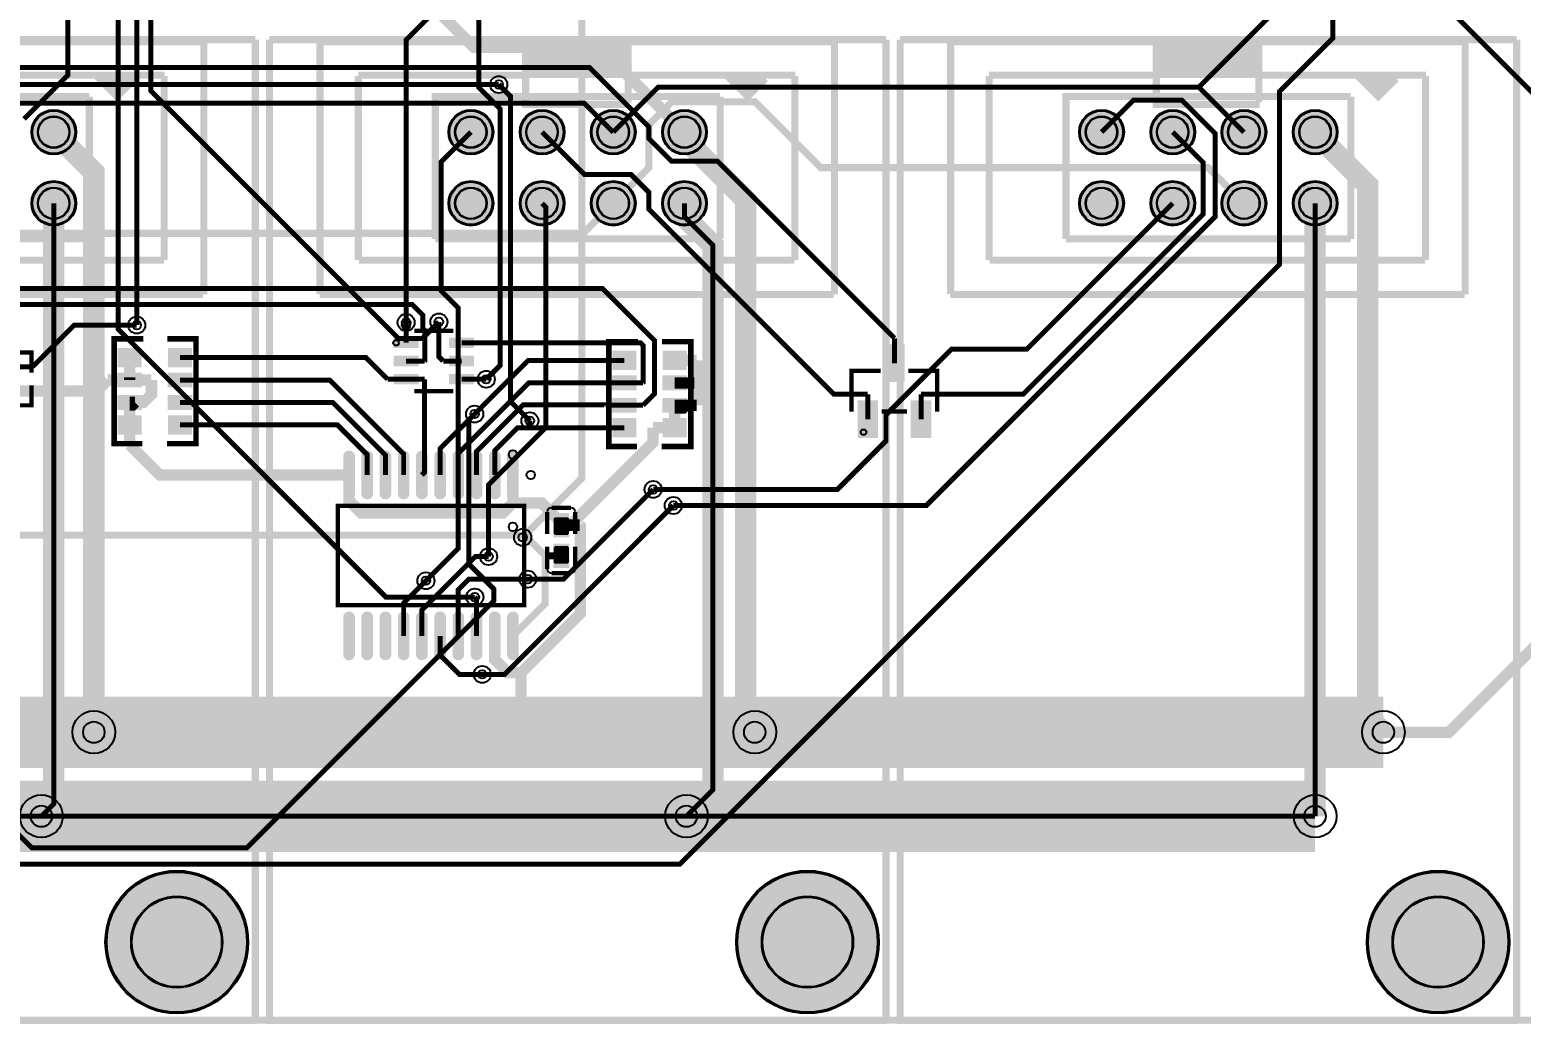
# Model space of a CAD drawing. Header units: millimetres. Extents: x 0 to 210, y -1 to 136.
# Drawn here: x 81.5 to 134.7, y -0.5 to 35 of the extents above; entities that cross this region are included whole.
import ezdxf

# ---------------------------------------------------------------- set-up
doc = ezdxf.new("R2010")
doc.units = ezdxf.units.MM
for name, color, linetype, true_color in [('BoardOutLine', 7, 'Continuous', 0xff00ff), ('BottomLayer', 7, 'Continuous', 0x0000ff), ('BottomSolderMaskLayer', 7, 'Continuous', 0xaa00ff), ('Document', 7, 'Continuous', 0xffffff), ('Hole', 7, 'Continuous', 0x222222), ('Multi-Layer', 7, 'Continuous', 0xc0c0c0), ('TopLayer', 7, 'Continuous', 0xff0000), ('TopPasteMaskLayer', 7, 'Continuous', 0x808080), ('TopSilkLayer', 7, 'Continuous', 0xffcc00), ('TopSolderMaskLayer', 7, 'Continuous', 0x800080)]:
    doc.layers.add(name, color=color, linetype=linetype, true_color=true_color)

msp = doc.modelspace()

# ---------------------------------------------------------------- hatches: boundary and pattern name
at = {"layer": 'BottomSolderMaskLayer'}
for points in [[(81.534, 31.307, 1), (83.109, 31.307, 1)], [(96.418, 31.307, 1), (97.993, 31.307, 1)], [(98.958, 31.307, 1), (100.533, 31.307, 1)], [(101.498, 31.307, 1), (103.073, 31.307, 1)], [(104.038, 31.307, 1), (105.613, 31.307, 1)], [(118.923, 31.307, 1), (120.497, 31.307, 1)], [(121.463, 31.307, 1), (123.037, 31.307, 1)], [(124.003, 31.307, 1), (125.577, 31.307, 1)], [(126.543, 31.307, 1), (128.117, 31.307, 1)], [(81.534, 28.767, 1), (83.109, 28.767, 1)], [(96.418, 28.767, 1), (97.993, 28.767, 1)], [(98.958, 28.767, 1), (100.533, 28.767, 1)], [(101.498, 28.767, 1), (103.073, 28.767, 1)], [(104.038, 28.767, 1), (105.613, 28.767, 1)], [(118.923, 28.767, 1), (120.497, 28.767, 1)], [(121.463, 28.767, 1), (123.037, 28.767, 1)], [(124.003, 28.767, 1), (125.577, 28.767, 1)], [(126.543, 28.767, 1), (128.117, 28.767, 1)], [(84.163, 2.407, 1), (89.264, 2.407, 1)], [(106.667, 2.407, 1), (111.769, 2.407, 1)], [(129.171, 2.407, 1), (134.273, 2.407, 1)]]:
    msp.add_hatch(color=256, dxfattribs=at).paths.add_polyline_path(points)
at = {"layer": 'Document'}
for points in [[(102.816, 33.237), (102.816, 34.437), (99.216, 34.437), (99.216, 33.237)], [(125.32, 33.237), (125.32, 34.437), (121.72, 34.437), (121.72, 33.237)], [(85.318, 33.339), (83.972, 33.339), (84.633, 32.679)], [(107.823, 33.339), (106.477, 33.339), (107.137, 32.679)], [(130.327, 33.339), (128.981, 33.339), (129.641, 32.679)]]:
    msp.add_hatch(color=256, dxfattribs=at).paths.add_polyline_path(points)
at = {"layer": 'Multi-Layer'}
for points in [[(81.559, 31.307, 1), (83.083, 31.307, 1)], [(96.444, 31.307, 1), (97.968, 31.307, 1)], [(98.984, 31.307, 1), (100.508, 31.307, 1)], [(101.524, 31.307, 1), (103.048, 31.307, 1)], [(104.064, 31.307, 1), (105.588, 31.307, 1)], [(118.948, 31.307, 1), (120.472, 31.307, 1)], [(121.488, 31.307, 1), (123.012, 31.307, 1)], [(124.028, 31.307, 1), (125.552, 31.307, 1)], [(126.568, 31.307, 1), (128.092, 31.307, 1)], [(81.559, 28.767, 1), (83.083, 28.767, 1)], [(96.444, 28.767, 1), (97.968, 28.767, 1)], [(98.984, 28.767, 1), (100.508, 28.767, 1)], [(101.524, 28.767, 1), (103.048, 28.767, 1)], [(104.064, 28.767, 1), (105.588, 28.767, 1)], [(118.948, 28.767, 1), (120.472, 28.767, 1)], [(121.488, 28.767, 1), (123.012, 28.767, 1)], [(124.028, 28.767, 1), (125.552, 28.767, 1)], [(126.568, 28.767, 1), (128.092, 28.767, 1)]]:
    msp.add_hatch(color=256, dxfattribs=at).paths.add_polyline_path(points)
at = {"layer": 'TopLayer'}
for points in [[(95.285, 23.964), (95.285, 23.614), (94.505, 23.614), (94.505, 23.964)], [(97.265, 23.964), (97.265, 23.614), (96.485, 23.614), (96.485, 23.964)], [(85.428, 23.586), (85.428, 22.936), (84.628, 22.936), (84.628, 23.586)], [(87.228, 23.586), (87.228, 22.936), (86.428, 22.936), (86.428, 23.586)], [(103.081, 23.485), (103.081, 22.835), (102.281, 22.835), (102.281, 23.485)], [(104.881, 23.485), (104.881, 22.835), (104.081, 22.835), (104.081, 23.485)], [(112.669, 23.686), (112.669, 22.436), (111.969, 22.436), (111.969, 23.686)], [(95.285, 23.314), (95.285, 22.964), (94.505, 22.964), (94.505, 23.314)], [(97.265, 23.314), (97.265, 22.964), (96.485, 22.964), (96.485, 23.314)], [(85.428, 22.712), (85.428, 22.212), (84.628, 22.212), (84.628, 22.712)], [(87.228, 22.712), (87.228, 22.212), (86.428, 22.212), (86.428, 22.712)], [(95.285, 22.664), (95.285, 22.314), (94.505, 22.314), (94.505, 22.664)], [(97.265, 22.664), (97.265, 22.314), (96.485, 22.314), (96.485, 22.664)], [(103.081, 22.61), (103.081, 22.11), (102.281, 22.11), (102.281, 22.61)], [(104.881, 22.61), (104.881, 22.11), (104.081, 22.11), (104.081, 22.61)], [(85.428, 21.912), (85.428, 21.412), (84.628, 21.412), (84.628, 21.912)], [(87.228, 21.912), (87.228, 21.412), (86.428, 21.412), (86.428, 21.912)], [(103.081, 21.81), (103.081, 21.31), (102.281, 21.31), (102.281, 21.81)], [(104.881, 21.81), (104.881, 21.31), (104.081, 21.31), (104.081, 21.81)], [(111.719, 21.686), (111.719, 20.436), (111.019, 20.436), (111.019, 21.686)], [(113.619, 21.686), (113.619, 20.436), (112.919, 20.436), (112.919, 21.686)], [(85.428, 21.187), (85.428, 20.537), (84.628, 20.537), (84.628, 21.187)], [(87.228, 21.187), (87.228, 20.537), (86.428, 20.537), (86.428, 21.187)], [(103.081, 21.085), (103.081, 20.435), (102.281, 20.435), (102.281, 21.085)], [(104.881, 21.085), (104.881, 20.435), (104.081, 20.435), (104.081, 21.085)], [(93.04, 18.386, -0.785398), (92.676, 18.386), (92.676, 19.764, -0.785398), (93.04, 19.764)], [(93.69, 18.386, -0.785398), (93.326, 18.386), (93.326, 19.764, -0.785398), (93.69, 19.764)], [(94.34, 18.386, -0.785398), (93.976, 18.386), (93.976, 19.764, -0.785398), (94.34, 19.764)], [(94.99, 18.386, -0.785398), (94.626, 18.386), (94.626, 19.764, -0.785398), (94.99, 19.764)], [(95.64, 18.386, -0.785398), (95.276, 18.386), (95.276, 19.764, -0.785398), (95.64, 19.764)], [(96.29, 18.386, -0.785398), (95.926, 18.386), (95.926, 19.764, -0.785398), (96.29, 19.764)], [(96.94, 18.386, -0.785398), (96.576, 18.386), (96.576, 19.764, -0.785398), (96.94, 19.764)], [(97.59, 18.386, -0.785398), (97.226, 18.386), (97.226, 19.764, -0.785398), (97.59, 19.764)], [(98.24, 18.386, -0.785398), (97.876, 18.386), (97.876, 19.764, -0.785398), (98.24, 19.764)], [(98.89, 18.386, -0.785398), (98.526, 18.386), (98.526, 19.764, -0.785398), (98.89, 19.764)], [(100.701, 16.888), (100.161, 16.888), (100.161, 17.678), (100.701, 17.678)], [(100.701, 16.588), (100.161, 16.588), (100.161, 15.797), (100.701, 15.797)], [(93.04, 12.644, -0.785398), (92.676, 12.644), (92.676, 14.022, -0.785398), (93.04, 14.022)], [(93.69, 12.644, -0.785398), (93.326, 12.644), (93.326, 14.022, -0.785398), (93.69, 14.022)], [(94.34, 12.644, -0.785398), (93.976, 12.644), (93.976, 14.022, -0.785398), (94.34, 14.022)], [(94.99, 12.644, -0.785398), (94.626, 12.644), (94.626, 14.022, -0.785398), (94.99, 14.022)], [(95.64, 12.644, -0.785398), (95.276, 12.644), (95.276, 14.022, -0.785398), (95.64, 14.022)], [(96.29, 12.644, -0.785398), (95.926, 12.644), (95.926, 14.022, -0.785398), (96.29, 14.022)], [(96.94, 12.644, -0.785398), (96.576, 12.644), (96.576, 14.022, -0.785398), (96.94, 14.022)], [(97.59, 12.644, -0.785398), (97.226, 12.644), (97.226, 14.022, -0.785398), (97.59, 14.022)], [(98.24, 12.644, -0.785398), (97.876, 12.644), (97.876, 14.022, -0.785398), (98.24, 14.022)], [(98.89, 12.644, -0.785398), (98.526, 12.644), (98.526, 14.022, -0.785398), (98.89, 14.022)]]:
    msp.add_hatch(color=256, dxfattribs=at).paths.add_polyline_path(points)
at = {"layer": 'TopPasteMaskLayer'}
for points in [[(95.285, 23.964), (95.285, 23.614), (94.505, 23.614), (94.505, 23.964)], [(97.265, 23.964), (97.265, 23.614), (96.485, 23.614), (96.485, 23.964)], [(85.428, 23.586), (85.428, 22.936), (84.628, 22.936), (84.628, 23.586)], [(87.228, 23.586), (87.228, 22.936), (86.428, 22.936), (86.428, 23.586)], [(103.081, 23.485), (103.081, 22.835), (102.281, 22.835), (102.281, 23.485)], [(104.881, 23.485), (104.881, 22.835), (104.081, 22.835), (104.081, 23.485)], [(112.669, 23.686), (112.669, 22.436), (111.969, 22.436), (111.969, 23.686)], [(95.285, 23.314), (95.285, 22.964), (94.505, 22.964), (94.505, 23.314)], [(97.265, 23.314), (97.265, 22.964), (96.485, 22.964), (96.485, 23.314)], [(85.428, 22.712), (85.428, 22.212), (84.628, 22.212), (84.628, 22.712)], [(87.228, 22.712), (87.228, 22.212), (86.428, 22.212), (86.428, 22.712)], [(95.285, 22.664), (95.285, 22.314), (94.505, 22.314), (94.505, 22.664)], [(97.265, 22.664), (97.265, 22.314), (96.485, 22.314), (96.485, 22.664)], [(103.081, 22.61), (103.081, 22.11), (102.281, 22.11), (102.281, 22.61)], [(104.881, 22.61), (104.881, 22.11), (104.081, 22.11), (104.081, 22.61)], [(85.428, 21.912), (85.428, 21.412), (84.628, 21.412), (84.628, 21.912)], [(87.228, 21.912), (87.228, 21.412), (86.428, 21.412), (86.428, 21.912)], [(103.081, 21.81), (103.081, 21.31), (102.281, 21.31), (102.281, 21.81)], [(104.881, 21.81), (104.881, 21.31), (104.081, 21.31), (104.081, 21.81)], [(111.719, 21.686), (111.719, 20.436), (111.019, 20.436), (111.019, 21.686)], [(113.619, 21.686), (113.619, 20.436), (112.919, 20.436), (112.919, 21.686)], [(85.428, 21.187), (85.428, 20.537), (84.628, 20.537), (84.628, 21.187)], [(87.228, 21.187), (87.228, 20.537), (86.428, 20.537), (86.428, 21.187)], [(103.081, 21.085), (103.081, 20.435), (102.281, 20.435), (102.281, 21.085)], [(104.881, 21.085), (104.881, 20.435), (104.081, 20.435), (104.081, 21.085)], [(93.04, 18.386, -0.785398), (92.676, 18.386), (92.676, 19.764, -0.785398), (93.04, 19.764)], [(93.69, 18.386, -0.785398), (93.326, 18.386), (93.326, 19.764, -0.785398), (93.69, 19.764)], [(94.34, 18.386, -0.785398), (93.976, 18.386), (93.976, 19.764, -0.785398), (94.34, 19.764)], [(94.99, 18.386, -0.785398), (94.626, 18.386), (94.626, 19.764, -0.785398), (94.99, 19.764)], [(95.64, 18.386, -0.785398), (95.276, 18.386), (95.276, 19.764, -0.785398), (95.64, 19.764)], [(96.29, 18.386, -0.785398), (95.926, 18.386), (95.926, 19.764, -0.785398), (96.29, 19.764)], [(96.94, 18.386, -0.785398), (96.576, 18.386), (96.576, 19.764, -0.785398), (96.94, 19.764)], [(97.59, 18.386, -0.785398), (97.226, 18.386), (97.226, 19.764, -0.785398), (97.59, 19.764)], [(98.24, 18.386, -0.785398), (97.876, 18.386), (97.876, 19.764, -0.785398), (98.24, 19.764)], [(98.89, 18.386, -0.785398), (98.526, 18.386), (98.526, 19.764, -0.785398), (98.89, 19.764)], [(100.206, 17.568), (100.656, 17.568), (100.706, 17.518), (100.706, 16.988), (100.656, 16.938), (100.206, 16.938), (100.156, 16.988), (100.156, 17.518)], [(100.206, 16.538), (100.656, 16.538), (100.706, 16.488), (100.706, 15.958), (100.656, 15.908), (100.206, 15.908), (100.156, 15.958), (100.156, 16.488)], [(93.04, 12.644, -0.785398), (92.676, 12.644), (92.676, 14.022, -0.785398), (93.04, 14.022)], [(93.69, 12.644, -0.785398), (93.326, 12.644), (93.326, 14.022, -0.785398), (93.69, 14.022)], [(94.34, 12.644, -0.785398), (93.976, 12.644), (93.976, 14.022, -0.785398), (94.34, 14.022)], [(94.99, 12.644, -0.785398), (94.626, 12.644), (94.626, 14.022, -0.785398), (94.99, 14.022)], [(95.64, 12.644, -0.785398), (95.276, 12.644), (95.276, 14.022, -0.785398), (95.64, 14.022)], [(96.29, 12.644, -0.785398), (95.926, 12.644), (95.926, 14.022, -0.785398), (96.29, 14.022)], [(96.94, 12.644, -0.785398), (96.576, 12.644), (96.576, 14.022, -0.785398), (96.94, 14.022)], [(97.59, 12.644, -0.785398), (97.226, 12.644), (97.226, 14.022, -0.785398), (97.59, 14.022)], [(98.24, 12.644, -0.785398), (97.876, 12.644), (97.876, 14.022, -0.785398), (98.24, 14.022)], [(98.89, 12.644, -0.785398), (98.526, 12.644), (98.526, 14.022, -0.785398), (98.89, 14.022)]]:
    msp.add_hatch(color=256, dxfattribs=at).paths.add_polyline_path(points)
at = {"layer": 'TopSolderMaskLayer'}
for points in [[(81.534, 31.307, 1), (83.109, 31.307, 1)], [(96.418, 31.307, 1), (97.993, 31.307, 1)], [(98.958, 31.307, 1), (100.533, 31.307, 1)], [(101.498, 31.307, 1), (103.073, 31.307, 1)], [(104.038, 31.307, 1), (105.613, 31.307, 1)], [(118.923, 31.307, 1), (120.497, 31.307, 1)], [(121.463, 31.307, 1), (123.037, 31.307, 1)], [(124.003, 31.307, 1), (125.577, 31.307, 1)], [(126.543, 31.307, 1), (128.117, 31.307, 1)], [(81.534, 28.767, 1), (83.109, 28.767, 1)], [(96.418, 28.767, 1), (97.993, 28.767, 1)], [(98.958, 28.767, 1), (100.533, 28.767, 1)], [(101.498, 28.767, 1), (103.073, 28.767, 1)], [(104.038, 28.767, 1), (105.613, 28.767, 1)], [(118.923, 28.767, 1), (120.497, 28.767, 1)], [(121.463, 28.767, 1), (123.037, 28.767, 1)], [(124.003, 28.767, 1), (125.577, 28.767, 1)], [(126.543, 28.767, 1), (128.117, 28.767, 1)], [(95.342, 23.976), (95.342, 23.603), (94.449, 23.603), (94.449, 23.976)], [(97.322, 23.976), (97.322, 23.603), (96.429, 23.603), (96.429, 23.976)], [(85.459, 23.607), (85.459, 22.916), (84.597, 22.916), (84.597, 23.607)], [(87.259, 23.607), (87.259, 22.916), (86.397, 22.916), (86.397, 23.607)], [(103.112, 23.505), (103.112, 22.814), (102.25, 22.814), (102.25, 23.505)], [(104.912, 23.505), (104.912, 22.814), (104.05, 22.814), (104.05, 23.505)], [(112.683, 23.732), (112.683, 22.391), (111.954, 22.391), (111.954, 23.732)], [(95.342, 23.326), (95.342, 22.953), (94.449, 22.953), (94.449, 23.326)], [(97.322, 23.326), (97.322, 22.953), (96.429, 22.953), (96.429, 23.326)], [(85.469, 22.728), (85.469, 22.196), (84.587, 22.196), (84.587, 22.728)], [(87.269, 22.728), (87.269, 22.196), (86.387, 22.196), (86.387, 22.728)], [(95.342, 22.676), (95.342, 22.303), (94.449, 22.303), (94.449, 22.676)], [(97.322, 22.676), (97.322, 22.303), (96.429, 22.303), (96.429, 22.676)], [(103.122, 22.626), (103.122, 22.094), (102.24, 22.094), (102.24, 22.626)], [(104.922, 22.626), (104.922, 22.094), (104.04, 22.094), (104.04, 22.626)], [(85.469, 21.927), (85.469, 21.396), (84.587, 21.396), (84.587, 21.927)], [(87.269, 21.927), (87.269, 21.396), (86.387, 21.396), (86.387, 21.927)], [(103.122, 21.826), (103.122, 21.294), (102.24, 21.294), (102.24, 21.826)], [(104.922, 21.826), (104.922, 21.294), (104.04, 21.294), (104.04, 21.826)], [(111.733, 21.732), (111.733, 20.391), (111.004, 20.391), (111.004, 21.732)], [(113.633, 21.732), (113.633, 20.391), (112.904, 20.391), (112.904, 21.732)], [(85.459, 21.207), (85.459, 20.516), (84.597, 20.516), (84.597, 21.207)], [(87.259, 21.207), (87.259, 20.516), (86.397, 20.516), (86.397, 21.207)], [(103.112, 21.106), (103.112, 20.414), (102.25, 20.414), (102.25, 21.106)], [(104.912, 21.106), (104.912, 20.414), (104.05, 20.414), (104.05, 21.106)], [(93.066, 18.366, -0.785398), (92.651, 18.366), (92.651, 19.784, -0.785398), (93.066, 19.784)], [(93.716, 18.366, -0.785398), (93.301, 18.366), (93.301, 19.784, -0.785398), (93.716, 19.784)], [(94.365, 18.366, -0.785398), (93.951, 18.366), (93.951, 19.784, -0.785398), (94.365, 19.784)], [(95.015, 18.366, -0.785398), (94.601, 18.366), (94.601, 19.784, -0.785398), (95.015, 19.784)], [(95.665, 18.366, -0.785398), (95.251, 18.366), (95.251, 19.784, -0.785398), (95.665, 19.784)], [(96.315, 18.366, -0.785398), (95.901, 18.366), (95.901, 19.784, -0.785398), (96.315, 19.784)], [(96.966, 18.366, -0.785398), (96.551, 18.366), (96.551, 19.784, -0.785398), (96.966, 19.784)], [(97.616, 18.366, -0.785398), (97.201, 18.366), (97.201, 19.784, -0.785398), (97.616, 19.784)], [(98.266, 18.366, -0.785398), (97.851, 18.366), (97.851, 19.784, -0.785398), (98.266, 19.784)], [(98.916, 18.366, -0.785398), (98.501, 18.366), (98.501, 19.784, -0.785398), (98.916, 19.784)], [(100.719, 16.85), (100.144, 16.85), (100.144, 17.715), (100.719, 17.715)], [(100.719, 16.625), (100.144, 16.625), (100.144, 15.76), (100.719, 15.76)], [(93.066, 12.624, -0.785398), (92.651, 12.624), (92.651, 14.042, -0.785398), (93.066, 14.042)], [(93.716, 12.624, -0.785398), (93.301, 12.624), (93.301, 14.042, -0.785398), (93.716, 14.042)], [(94.365, 12.624, -0.785398), (93.951, 12.624), (93.951, 14.042, -0.785398), (94.365, 14.042)], [(95.015, 12.624, -0.785398), (94.601, 12.624), (94.601, 14.042, -0.785398), (95.015, 14.042)], [(95.665, 12.624, -0.785398), (95.251, 12.624), (95.251, 14.042, -0.785398), (95.665, 14.042)], [(96.315, 12.624, -0.785398), (95.901, 12.624), (95.901, 14.042, -0.785398), (96.315, 14.042)], [(96.966, 12.624, -0.785398), (96.551, 12.624), (96.551, 14.042, -0.785398), (96.966, 14.042)], [(97.616, 12.624, -0.785398), (97.201, 12.624), (97.201, 14.042, -0.785398), (97.616, 14.042)], [(98.266, 12.624, -0.785398), (97.851, 12.624), (97.851, 14.042, -0.785398), (98.266, 14.042)], [(98.916, 12.624, -0.785398), (98.501, 12.624), (98.501, 14.042, -0.785398), (98.916, 14.042)], [(84.163, 2.407, 1), (89.264, 2.407, 1)], [(106.667, 2.407, 1), (111.769, 2.407, 1)], [(129.171, 2.407, 1), (134.273, 2.407, 1)]]:
    msp.add_hatch(color=256, dxfattribs=at).paths.add_polyline_path(points)

# ---------------------------------------------------------------- linework, layer by layer
at = {"layer": 'BoardOutLine', "const_width": 0.254}
msp.add_lwpolyline([(-0.086, 135.625), (209.914, 135.625), (209.914, -0.375), (-0.086, -0.375), (-0.086, 135.625)], close=True, dxfattribs=at)
at = {"layer": 'BottomLayer'}
for points, const_width in [([(97.346, 14.717), (94.175, 14.717), (84.615, 24.278), (84.615, 47.216), (98.625, 61.226), (98.625, 62.556), (96.578, 64.603), (95.552, 64.603), (93.319, 66.835), (93.319, 111.033), (91.936, 112.417)], 0.178), ([(131.13, 71.032), (124.156, 64.058), (124.156, 61.669), (111.532, 49.045), (108.422, 49.045), (100.989, 41.612), (100.989, 41.106), (101.162, 40.932), (101.162, 18.958), (99.054, 16.849)], 0.254), ([(105.106, 62.103), (102.883, 59.881), (101.571, 59.881), (85.282, 43.592), (85.282, 24.421)], 0.178), ([(123.182, 32.915), (126.569, 36.302), (126.569, 50.478), (134.033, 57.942)], 0.178), ([(91.052, 54.751), (82.82, 46.519), (82.82, 33.337), (81.26, 31.777)], 0.178), ([(86.221, 43.363), (85.785, 42.927), (85.785, 32.782), (94.625, 23.942), (95.472, 23.942), (96.065, 24.535)], 0.178), ([(94.895, 24.515), (94.895, 34.599), (96.144, 35.847), (96.144, 36.873), (97.426, 38.155), (98.896, 38.155)], 0.178), ([(127.966, 36.703), (127.966, 34.663), (126.06, 32.758), (126.06, 26.582), (104.67, 5.192), (67.018, 5.192), (66.377, 4.551)], 0.178), ([(97.486, 36.703), (97.486, 32.907), (98.247, 32.145), (98.247, 22.981), (97.755, 22.49)], 0.178), ([(99.312, 21.006), (98.62, 21.699), (98.62, 32.584), (98.2, 33.003)], 0.178), ([(102.286, 31.307), (103.893, 32.915), (123.182, 32.915)], 0.178), ([(123.182, 32.915), (124.79, 31.307)], 0.178), ([(124.79, 28.767), (123.52, 30.037), (109.698, 30.037), (107.349, 32.386), (104.371, 32.386), (103.556, 31.571), (103.556, 30.037), (102.286, 28.767)], 0.254), ([(83.752, 9.895), (83.752, 29.876), (82.321, 31.307)], 0.762), ([(83.752, 9.895), (83.752, 29.876), (82.321, 31.307)], 0.406), ([(107.336, 9.895), (107.01, 10.221), (107.01, 28.894), (104.826, 31.078), (104.826, 31.307)], 0.762), ([(107.336, 9.895), (107.01, 10.221), (107.01, 28.894), (104.826, 31.079), (104.826, 31.307)], 0.406), ([(129.768, 9.895), (129.21, 10.454), (129.21, 29.402), (127.33, 31.282), (127.33, 31.307)], 0.762), ([(129.768, 9.895), (129.21, 10.453), (129.21, 29.402), (127.33, 31.282), (127.33, 31.307)], 0.406), ([(97.206, 31.307), (96.145, 30.246), (96.145, 25.645), (96.75, 25.04), (96.75, 16.448), (95.603, 15.301)], 0.178), ([(81.879, 6.898), (82.321, 7.34), (82.321, 28.767)], 0.762), ([(81.879, 6.898), (82.321, 7.34), (82.321, 28.767)], 0.178), ([(97.838, 16.163), (97.838, 18.722), (99.885, 20.769), (99.885, 28.628), (99.746, 28.767)], 0.178), ([(104.899, 6.898), (105.842, 7.84), (105.842, 27.268), (104.826, 28.284), (104.826, 28.767)], 0.762), ([(104.899, 6.898), (105.842, 7.84), (105.842, 27.269), (104.826, 28.285), (104.826, 28.767)], 0.178), ([(127.33, 6.898), (127.33, 28.767)], 0.762), ([(127.33, 6.898), (127.33, 28.767)], 0.178), ([(97.34, 21.248), (97.136, 21.045), (97.136, 15.896), (98.021, 15.011), (98.021, 14.581), (89.211, 5.77), (81.539, 5.77), (75.406, 11.903), (75.406, 18.684)], 0.178), ([(103.712, 18.558), (100.511, 15.357), (99.238, 15.357)], 0.178), ([(104.431, 17.985), (98.406, 11.959), (97.612, 11.959)], 0.178)]:
    msp.add_lwpolyline(points, dxfattribs=dict(at, const_width=const_width))
at = {"layer": 'BottomSolderMaskLayer'}
for centre, radius in [((82.321, 31.307), 0.787), ((97.206, 31.307), 0.787), ((99.746, 31.307), 0.787), ((102.286, 31.307), 0.787), ((104.826, 31.307), 0.787), ((119.71, 31.307), 0.787), ((122.25, 31.307), 0.787), ((124.79, 31.307), 0.787), ((127.33, 31.307), 0.787), ((82.321, 31.307), 0.568), ((97.206, 31.307), 0.568), ((99.746, 31.307), 0.568), ((102.286, 31.307), 0.568), ((104.826, 31.307), 0.568), ((119.71, 31.307), 0.568), ((122.25, 31.307), 0.568), ((124.79, 31.307), 0.568), ((127.33, 31.307), 0.568), ((82.321, 28.767), 0.787), ((82.321, 28.767), 0.568), ((97.206, 28.767), 0.787), ((97.206, 28.767), 0.568), ((99.746, 28.767), 0.787), ((99.746, 28.767), 0.568), ((102.286, 28.767), 0.787), ((102.286, 28.767), 0.568), ((104.826, 28.767), 0.787), ((104.826, 28.767), 0.568), ((119.71, 28.767), 0.787), ((119.71, 28.767), 0.568), ((122.25, 28.767), 0.787), ((122.25, 28.767), 0.568), ((124.79, 28.767), 0.787), ((124.79, 28.767), 0.568), ((127.33, 28.767), 0.787), ((127.33, 28.767), 0.568), ((86.713, 2.407), 2.551), ((109.218, 2.407), 2.551), ((131.722, 2.407), 2.551), ((86.712, 2.407), 1.633), ((109.217, 2.407), 1.633), ((131.721, 2.407), 1.633)]:
    msp.add_circle(centre, radius, dxfattribs=at)
at = {"layer": 'Document'}
for centre, radius in [((94.535, 23.789), 0.1), ((111.219, 20.601), 0.1), ((98.708, 19.804), 0.15)]:
    msp.add_circle(centre, radius, dxfattribs=at)
at = {"layer": 'Hole'}
for centre, radius in [((98.2, 33.003), 0.152), ((85.282, 24.421), 0.152), ((94.895, 24.515), 0.152), ((96.065, 24.535), 0.152), ((97.755, 22.489), 0.152), ((97.34, 21.248), 0.152), ((99.312, 21.006), 0.152), ((103.712, 18.558), 0.152), ((104.431, 17.984), 0.152), ((99.054, 16.849), 0.152), ((97.838, 16.163), 0.152), ((95.603, 15.301), 0.152), ((99.238, 15.357), 0.152), ((97.346, 14.717), 0.152), ((97.612, 11.959), 0.152), ((83.752, 9.895), 0.381), ((107.336, 9.895), 0.381), ((129.768, 9.895), 0.381), ((81.879, 6.898), 0.381), ((104.899, 6.898), 0.381), ((127.33, 6.898), 0.381)]:
    msp.add_circle(centre, radius, dxfattribs=at)
at = {"layer": 'Multi-Layer'}
for centre, radius in [((98.2, 33.003), 0.305), ((82.321, 31.307), 0.762), ((97.206, 31.307), 0.762), ((99.746, 31.307), 0.762), ((102.286, 31.307), 0.762), ((104.826, 31.307), 0.762), ((119.71, 31.307), 0.762), ((122.25, 31.307), 0.762), ((124.79, 31.307), 0.762), ((127.33, 31.307), 0.762), ((82.321, 31.307), 0.55), ((97.206, 31.307), 0.55), ((99.746, 31.307), 0.55), ((102.286, 31.307), 0.55), ((104.826, 31.307), 0.55), ((119.71, 31.307), 0.55), ((122.25, 31.307), 0.55), ((124.79, 31.307), 0.55), ((127.33, 31.307), 0.55), ((82.321, 28.767), 0.762), ((82.321, 28.767), 0.55), ((97.206, 28.767), 0.762), ((97.206, 28.767), 0.55), ((99.746, 28.767), 0.762), ((99.746, 28.767), 0.55), ((102.286, 28.767), 0.762), ((102.286, 28.767), 0.55), ((104.826, 28.767), 0.762), ((104.826, 28.767), 0.55), ((119.71, 28.767), 0.762), ((119.71, 28.767), 0.55), ((122.25, 28.767), 0.762), ((122.25, 28.767), 0.55), ((124.79, 28.767), 0.762), ((124.79, 28.767), 0.55), ((127.33, 28.767), 0.762), ((127.33, 28.767), 0.55), ((85.282, 24.421), 0.305), ((94.895, 24.515), 0.305), ((96.065, 24.535), 0.305), ((97.755, 22.489), 0.305), ((97.34, 21.248), 0.305), ((99.312, 21.006), 0.305), ((103.712, 18.558), 0.305), ((104.431, 17.984), 0.305), ((99.054, 16.849), 0.305), ((97.838, 16.163), 0.305), ((95.603, 15.301), 0.305), ((99.238, 15.357), 0.305), ((97.346, 14.717), 0.305), ((97.612, 11.959), 0.305), ((83.752, 9.895), 0.762), ((107.336, 9.895), 0.762), ((129.768, 9.895), 0.762), ((81.879, 6.898), 0.762), ((104.899, 6.898), 0.762), ((127.33, 6.898), 0.762), ((86.713, 2.407), 2.5), ((109.218, 2.407), 2.5), ((131.722, 2.407), 2.5), ((86.712, 2.407), 1.6), ((109.217, 2.407), 1.6), ((131.721, 2.407), 1.6)]:
    msp.add_circle(centre, radius, dxfattribs=at)
at = {"layer": 'TopLayer'}
for points, const_width in [([(127.33, 6.898), (7.061, 6.898), (2.743, 11.216), (2.743, 60.706), (2.743, 60.706), (2.743, 65.329)], 2.54), ([(138.227, 29.565), (113.559, 54.232), (111.839, 54.232)], 0.178), ([(62.059, 50.216), (62.016, 50.173), (62.016, 41.158), (63.878, 39.296), (64.095, 39.296), (70.388, 33.003), (98.2, 33.003)], 0.178), ([(57.157, 45.33), (57.162, 45.33), (63.71, 38.781), (64.104, 38.781), (70.553, 32.332), (70.553, 31.996), (72.751, 29.798), (75.212, 29.798), (75.971, 29.038), (75.971, 28.387), (79.207, 25.151), (95.113, 25.151), (95.491, 24.773), (95.491, 24.298), (95.564, 24.225), (95.564, 23.152), (95.552, 23.14)], 0.178), ([(104.826, 31.307), (101.801, 34.332), (97.317, 34.332), (94.946, 36.703)], 0.406), ([(112.319, 23.954), (105.996, 30.276), (104.359, 30.276), (103.556, 31.08), (103.556, 31.495), (101.44, 33.61), (74.163, 33.61), (73.787, 33.987)], 0.178), ([(119.71, 31.307), (120.847, 32.444), (122.576, 32.444), (123.759, 31.26), (123.759, 28.285), (113.459, 17.985), (104.431, 17.985)], 0.178), ([(102.286, 31.307), (101.255, 32.338), (80.812, 32.338), (79.781, 31.307)], 0.178), ([(99.746, 31.307), (101.255, 29.798), (102.916, 29.798), (103.556, 29.158), (103.556, 28.562), (110.165, 21.954), (111.369, 21.954)], 0.178), ([(122.25, 31.307), (123.337, 30.22), (123.337, 28.382), (116.909, 21.954), (113.269, 21.954)], 0.178), ([(102.286, 28.767), (101.213, 27.694), (80.854, 27.694), (79.781, 28.767)], 0.254), ([(122.25, 28.767), (117.05, 23.568), (114.366, 23.568), (112.019, 21.22), (112.019, 20.293), (110.284, 18.558), (103.712, 18.558)], 0.178), ([(129.768, 9.895), (132.107, 9.895), (149.567, 27.355)], 0.406), ([(103.348, 21.56), (103.759, 21.971), (103.759, 23.87), (101.903, 25.726), (81.064, 25.726)], 0.178), ([(81.563, 22.936), (83.048, 24.421), (85.282, 24.421)], 0.178), ([(94.895, 24.515), (94.895, 23.79)], 0.178), ([(96.065, 24.535), (96.065, 23.293), (96.218, 23.14)], 0.178), ([(112.319, 23.062), (112.319, 23.954)], 0.178), ([(85.028, 23.261), (85.028, 22.555)], 0.406), ([(103.348, 22.36), (103.35, 22.362), (103.35, 23.702), (103.262, 23.79), (96.875, 23.79)], 0.178), ([(81.026, 22.936), (81.563, 22.936)], 0.178), ([(94.238, 22.49), (93.466, 23.261), (86.828, 23.261)], 0.178), ([(94.895, 23.14), (95.552, 23.14)], 0.178), ([(96.875, 23.14), (96.218, 23.14)], 0.178), ([(97.34, 21.248), (99.252, 23.16), (102.681, 23.16)], 0.178), ([(104.481, 23.16), (105.262, 23.16)], 0.406), ([(105.178, 22.36), (105.262, 22.444), (105.262, 23.16)], 0.406), ([(84.247, 22.462), (83.856, 22.071), (81.026, 22.071)], 0.406), ([(85.028, 22.462), (84.247, 22.462)], 0.406), ([(85.028, 22.555), (85.028, 22.462)], 0.406), ([(85.028, 22.462), (85.809, 22.462)], 0.406), ([(85.223, 21.662), (85.522, 21.662), (85.809, 21.949), (85.809, 22.462)], 0.406), ([(86.828, 22.462), (92.171, 22.462), (94.808, 19.824), (94.808, 19.075)], 0.178), ([(94.895, 22.49), (94.238, 22.49)], 0.178), ([(94.895, 22.49), (95.552, 22.49)], 0.178), ([(95.552, 22.49), (95.552, 19.169), (95.458, 19.075)], 0.178), ([(96.758, 19.075), (96.758, 19.842), (99.276, 22.36), (102.681, 22.36)], 0.178), ([(96.875, 22.49), (97.532, 22.49)], 0.178), ([(97.532, 22.49), (97.755, 22.49)], 0.178), ([(102.681, 22.36), (103.348, 22.36)], 0.178), ([(104.481, 22.36), (104.872, 22.36)], 0.406), ([(104.872, 22.36), (105.178, 22.36)], 0.406), ([(105.178, 22.36), (105.262, 22.276), (105.262, 21.56)], 0.406), ([(85.028, 21.662), (85.223, 21.662)], 0.406), ([(85.223, 21.662), (85.13, 21.568), (85.028, 21.568)], 0.406), ([(111.369, 21.062), (111.369, 21.954)], 0.178), ([(113.269, 21.062), (113.269, 21.954)], 0.178), ([(85.028, 20.862), (85.028, 21.568)], 0.406), ([(94.158, 19.075), (94.158, 19.779), (92.276, 21.662), (86.828, 21.662)], 0.178), ([(97.34, 21.248), (96.108, 20.016), (96.108, 19.075)], 0.178), ([(102.014, 21.56), (101.994, 21.58), (99.074, 21.58), (97.408, 19.914), (97.408, 19.075)], 0.178), ([(102.681, 21.56), (102.014, 21.56)], 0.178), ([(102.681, 21.56), (103.348, 21.56)], 0.178), ([(104.481, 21.56), (104.872, 21.56)], 0.406), ([(104.872, 21.56), (104.778, 21.466), (104.481, 21.466)], 0.406), ([(104.481, 20.76), (104.481, 21.466)], 0.406), ([(104.872, 21.56), (105.262, 21.56)], 0.406), ([(85.028, 20.862), (85.028, 20.156)], 0.406), ([(93.508, 19.075), (93.508, 19.797), (92.443, 20.862), (86.828, 20.862)], 0.178), ([(98.058, 19.075), (98.058, 19.94), (98.878, 20.76), (99.312, 20.76)], 0.178), ([(99.312, 21.006), (99.312, 20.76)], 0.178), ([(99.312, 20.76), (102.014, 20.76)], 0.178), ([(100.757, 17.283), (103.7, 20.225), (103.7, 20.76)], 0.406), ([(102.681, 20.76), (102.014, 20.76)], 0.178), ([(104.481, 20.76), (103.7, 20.76)], 0.406), ([(92.858, 19.075), (86.108, 19.075), (85.028, 20.156)], 0.406), ([(92.858, 19.075), (92.858, 18.157), (93.301, 17.714), (98.346, 17.714), (98.708, 18.076)], 0.406), ([(98.708, 18.076), (98.708, 19.075)], 0.406), ([(100.431, 17.373), (99.729, 18.076), (98.708, 18.076)], 0.406), ([(100.431, 17.328), (100.431, 17.373)], 0.406), ([(78.32, 16.929), (98.974, 16.929), (99.054, 16.849)], 0.254), ([(101.083, 17.283), (101.112, 17.254), (101.112, 14.134), (98.999, 12.021)], 0.406), ([(100.431, 17.328), (100.431, 17.283)], 0.406), ([(100.431, 17.283), (100.757, 17.283)], 0.406), ([(100.757, 17.283), (101.083, 17.283)], 0.406), ([(99.054, 16.849), (99.2, 16.849), (99.856, 16.193)], 0.254), ([(97.838, 16.163), (97.367, 16.163), (95.458, 14.254), (95.458, 13.333)], 0.178), ([(98.708, 13.333), (99.856, 14.481), (99.856, 16.193)], 0.254), ([(100.431, 16.193), (99.856, 16.193)], 0.254), ([(96.758, 13.333), (96.758, 14.978), (97.138, 15.357), (99.238, 15.357)], 0.178), ([(95.603, 15.301), (94.808, 14.506), (94.808, 13.333)], 0.178), ([(97.408, 13.333), (97.408, 14.655), (97.346, 14.717)], 0.178), ([(96.108, 13.333), (96.108, 12.651), (96.8, 11.959), (97.612, 11.959)], 0.178), ([(98.999, 12.021), (98.528, 12.021), (98.058, 12.492), (98.058, 13.333)], 0.406), ([(8.686, 11.241), (10.033, 9.895), (129.768, 9.895)], 2.54), ([(99.256, 9.895), (98.999, 10.152), (98.999, 12.021)], 0.406), ([(61.407, 9.895), (83.752, 9.895)], 0.406), ([(83.752, 9.895), (99.256, 9.895)], 0.406), ([(99.256, 9.895), (107.336, 9.895)], 0.406), ([(107.336, 9.895), (129.768, 9.895)], 0.406), ([(81.879, 6.898), (59.326, 6.898)], 0.178), ([(104.899, 6.898), (81.879, 6.898)], 0.178), ([(127.33, 6.898), (104.899, 6.898)], 0.178)]:
    msp.add_lwpolyline(points, dxfattribs=dict(at, const_width=const_width))
at = {"layer": 'TopSilkLayer'}
for points, const_width in [([(89.513, 34.607), (67.513, 34.607)], 0.254), ([(67.513, 34.607), (67.513, -0.393), (89.513, -0.393)], 0.254), ([(87.655, 34.533), (69.319, 34.533)], 0.254), ([(87.681, 34.516), (87.681, 25.516)], 0.254), ([(89.513, -0.393), (89.513, 34.607)], 0.254), ([(112.018, 34.607), (90.018, 34.607)], 0.254), ([(90.018, 34.607), (90.018, -0.393), (112.018, -0.393)], 0.254), ([(91.821, 25.533), (91.821, 34.533)], 0.254), ([(110.16, 34.533), (91.824, 34.533)], 0.254), ([(102.844, 32.298), (99.161, 32.298), (99.161, 34.533), (98.349, 34.533)], 0.254), ([(102.819, 32.374), (102.819, 34.533)], 0.254), ([(110.185, 34.516), (110.185, 25.516)], 0.254), ([(112.018, -0.393), (112.018, 34.607)], 0.254), ([(134.522, 34.607), (112.522, 34.607)], 0.254), ([(112.522, 34.607), (112.522, -0.393), (134.522, -0.393)], 0.254), ([(114.325, 25.533), (114.325, 34.533)], 0.254), ([(132.664, 34.533), (114.328, 34.533)], 0.254), ([(125.349, 32.298), (121.666, 32.298), (121.666, 34.533), (120.853, 34.533)], 0.254), ([(125.323, 32.374), (125.323, 34.533)], 0.254), ([(132.689, 34.516), (132.689, 25.516)], 0.254), ([(134.522, -0.393), (134.522, 34.607)], 0.254), ([(86.284, 33.339), (80.34, 33.339)], 0.254), ([(85.217, 33.212), (84.582, 32.577), (83.896, 33.263), (83.896, 33.288)], 0.254), ([(86.258, 33.314), (86.258, 26.744)], 0.254), ([(99.136, 33.339), (93.192, 33.339)], 0.254), ([(93.192, 26.744), (93.192, 33.314)], 0.254), ([(108.788, 33.339), (102.844, 33.339)], 0.254), ([(107.721, 33.212), (107.086, 32.577), (106.4, 33.263), (106.4, 33.288)], 0.254), ([(108.763, 33.314), (108.763, 26.744)], 0.254), ([(121.64, 33.339), (115.697, 33.339)], 0.254), ([(115.697, 26.744), (115.697, 33.314)], 0.254), ([(131.292, 33.339), (125.349, 33.339)], 0.254), ([(130.226, 33.212), (129.591, 32.577), (128.905, 33.263), (128.905, 33.288)], 0.254), ([(131.267, 33.314), (131.267, 26.744)], 0.254), ([(73.433, 27.497), (73.433, 32.577), (83.593, 32.577)], 0.254), ([(83.593, 32.577), (83.593, 27.497)], 0.254), ([(95.938, 27.497), (95.938, 32.577), (106.098, 32.577)], 0.254), ([(106.098, 32.577), (106.098, 27.497)], 0.254), ([(118.442, 27.497), (118.442, 32.577), (128.602, 32.577)], 0.254), ([(128.602, 32.577), (128.602, 27.497)], 0.254), ([(83.593, 27.497), (73.433, 27.497)], 0.254), ([(106.098, 27.497), (95.938, 27.497)], 0.254), ([(128.602, 27.497), (118.442, 27.497)], 0.254), ([(86.25, 26.735), (70.711, 26.735)], 0.254), ([(108.754, 26.735), (93.215, 26.735)], 0.254), ([(131.258, 26.735), (115.72, 26.735)], 0.254), ([(87.653, 25.516), (69.311, 25.516)], 0.254), ([(110.157, 25.516), (91.816, 25.516)], 0.254), ([(132.662, 25.516), (114.32, 25.516)], 0.254), ([(85.478, 20.192), (84.478, 20.192), (84.478, 23.932), (85.518, 23.932)], 0.2), ([(86.378, 23.932), (87.398, 23.932), (87.398, 20.192), (86.358, 20.192)], 0.2), ([(95.184, 24.216), (96.586, 24.216)], 0.152), ([(80.527, 22.73), (80.527, 23.448), (81.524, 23.448), (81.524, 22.73)], 0.152), ([(103.131, 20.09), (102.131, 20.09), (102.131, 23.83), (103.171, 23.83)], 0.2), ([(104.031, 23.83), (105.051, 23.83), (105.051, 20.09), (104.011, 20.09)], 0.2), ([(80.527, 22.277), (80.527, 21.559), (81.524, 21.559), (81.524, 22.277)], 0.152), ([(110.792, 21.335), (110.792, 22.788), (111.824, 22.788)], 0.152), ([(113.845, 21.335), (113.845, 22.788), (112.813, 22.788)], 0.152), ([(95.184, 22.063), (96.586, 22.063)], 0.152), ([(112.774, 21.335), (111.863, 21.335)], 0.152), ([(99.933, 17.754), (99.933, 16.964)], 0.152), ([(100.778, 17.906), (100.085, 17.906)], 0.152), ([(100.93, 16.964), (100.93, 17.754)], 0.152), ([(99.933, 15.721), (99.933, 16.511)], 0.152), ([(100.93, 16.511), (100.93, 15.721)], 0.152), ([(100.778, 15.569), (100.085, 15.569)], 0.152)]:
    msp.add_lwpolyline(points, dxfattribs=dict(at, const_width=const_width))
at = {"layer": 'TopSilkLayer', "const_width": 0.152}
msp.add_lwpolyline([(99.109, 17.976), (99.109, 14.433), (92.457, 14.433), (92.457, 17.976), (99.109, 17.976)], close=True, dxfattribs=at)
at = {"layer": 'TopSilkLayer'}
for centre, radius in [((82.323, 31.307), 0.8), ((97.208, 31.307), 0.8), ((99.748, 31.307), 0.8), ((102.288, 31.307), 0.8), ((104.828, 31.307), 0.8), ((119.712, 31.307), 0.8), ((122.252, 31.307), 0.8), ((124.792, 31.307), 0.8), ((127.332, 31.307), 0.8), ((82.323, 28.767), 0.8), ((97.208, 28.767), 0.8), ((99.748, 28.767), 0.8), ((102.288, 28.767), 0.8), ((104.828, 28.767), 0.8), ((119.712, 28.767), 0.8), ((122.252, 28.767), 0.8), ((124.792, 28.767), 0.8), ((127.332, 28.767), 0.8), ((94.893, 24.417), 0.15), ((99.342, 19.075), 0.15), ((98.708, 17.223), 0.15), ((86.713, 2.407), 2.5), ((109.218, 2.407), 2.5), ((131.722, 2.407), 2.5)]:
    msp.add_circle(centre, radius, dxfattribs=at)
for centre, start, end in [((100.085, 17.754), 90, 180), ((100.778, 17.754), 0, 90), ((100.085, 15.721), 180, 270), ((100.778, 15.721), 270, 0)]:
    msp.add_arc(centre, 0.152, start, end, dxfattribs=at)
at = {"layer": 'TopSolderMaskLayer'}
for centre, radius in [((82.321, 31.307), 0.787), ((97.206, 31.307), 0.787), ((99.746, 31.307), 0.787), ((102.286, 31.307), 0.787), ((104.826, 31.307), 0.787), ((119.71, 31.307), 0.787), ((122.25, 31.307), 0.787), ((124.79, 31.307), 0.787), ((127.33, 31.307), 0.787), ((82.321, 31.307), 0.568), ((97.206, 31.307), 0.568), ((99.746, 31.307), 0.568), ((102.286, 31.307), 0.568), ((104.826, 31.307), 0.568), ((119.71, 31.307), 0.568), ((122.25, 31.307), 0.568), ((124.79, 31.307), 0.568), ((127.33, 31.307), 0.568), ((82.321, 28.767), 0.787), ((82.321, 28.767), 0.568), ((97.206, 28.767), 0.787), ((97.206, 28.767), 0.568), ((99.746, 28.767), 0.787), ((99.746, 28.767), 0.568), ((102.286, 28.767), 0.787), ((102.286, 28.767), 0.568), ((104.826, 28.767), 0.787), ((104.826, 28.767), 0.568), ((119.71, 28.767), 0.787), ((119.71, 28.767), 0.568), ((122.25, 28.767), 0.787), ((122.25, 28.767), 0.568), ((124.79, 28.767), 0.787), ((124.79, 28.767), 0.568), ((127.33, 28.767), 0.787), ((127.33, 28.767), 0.568), ((86.713, 2.407), 2.551), ((109.218, 2.407), 2.551), ((131.722, 2.407), 2.551), ((86.712, 2.407), 1.633), ((109.217, 2.407), 1.633), ((131.721, 2.407), 1.633)]:
    msp.add_circle(centre, radius, dxfattribs=at)

doc.saveas('drawing.dxf')
